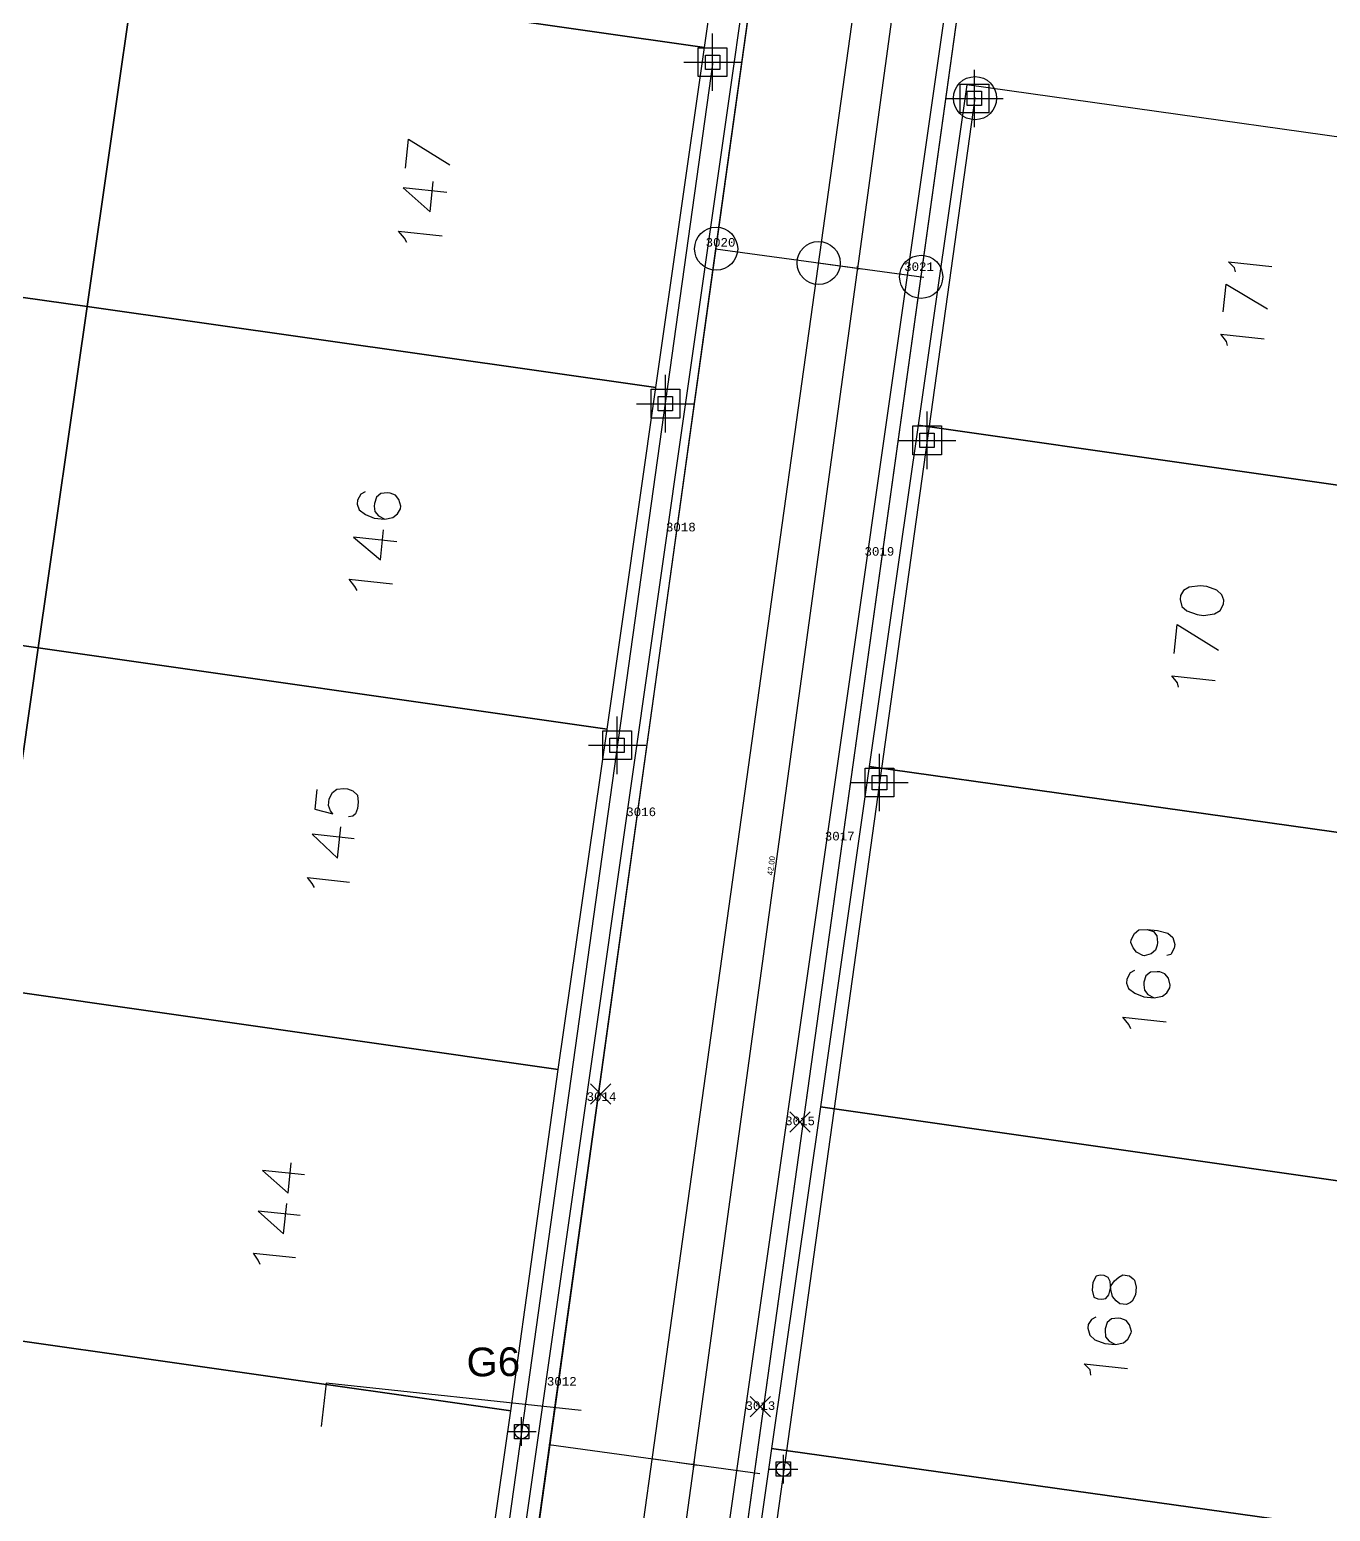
# Model space of a CAD drawing. Header units: metres. Extents: x 678 to 2349, y 417 to 1219.
# Drawn here: x 865.6 to 910.9, y 868.9 to 920.4 of the extents above; entities that cross this region are included whole.
import ezdxf
from ezdxf.enums import TextEntityAlignment as Align

# ---------------------------------------------------------------- set-up
doc = ezdxf.new("R2010")
doc.units = ezdxf.units.M
doc.header["$PDMODE"] = 32
doc.header["$PDSIZE"] = 1.5
doc.linetypes.add('DASHED', pattern=[0.75, 0.5, -0.25])
for name, color, linetype in [('C-ROAD-PROF-TEXT', 11, 'Continuous'), ('LOTE 243', 1, 'Continuous'), ('PUNTOS V', 4, 'Continuous'), ('V-NODE', 1, 'Continuous')]:
    doc.layers.add(name, color=color, linetype=linetype)
doc.layers.add('PDF2_area escolar', color=7, linetype='Continuous', true_color=0x989898)
doc.layers.add('PDF_Geometry', color=7, linetype='Continuous', true_color=0x797979)
doc.styles.add('CITY2', font='stylu.ttf', dxfattribs={"height": 0.2})
doc.styles.add('MONOTXT4', font='monotxt4.shx')
doc.styles.get("Standard").update_dxf_attribs({"font": 'arial.ttf'})
doc.dimstyles.new('COTAS2', dxfattribs={"dimtxt": 0.02, "dimasz": 0.1, "dimexe": 0.15, "dimexo": 0.08, "dimgap": 0.05, "dimtad": 1, "dimzin": 0, "dimdsep": 46, "dimtxsty": 'CITY2', "dimblk": 'ARCHTICK', "dimcen": 1, "dimdle": 0.1, "dimclrd": 1, "dimclre": 1, "dimclrt": 2, "dimadec": 0, "dimazin": 0, "dimtfac": 1, "dimtofl": 0, "dimtmove": 0, "dimatfit": 3, "dimldrblk": 'ARCHTICK', "dimfxl": 0.18, "dimtolj": 1, "dimtzin": 0, "dimarcsym": 0})

# ---------------------------------------------------------------- blocks, each defined once
blk = doc.blocks.new('*U2308')
at = {"color": 0, "linetype": 'ByBlock', "lineweight": -2, "transparency": 16777216}
for p, q in [((-1, 0), (1, 0)), ((0, -1), (0, 1))]:
    blk.add_line(p, q, dxfattribs=at)
blk.add_circle((0, 0), 0.5, dxfattribs=at)
blk = doc.blocks.new('*U2440', base_point=(882.762, 871.632, 1007.232))
at = {"layer": 'V-NODE', "color": 1, "lineweight": -2, "xscale": 0.5, "yscale": 0.5, "zscale": 0.5}
blk.add_blockref('*U2308', (882.762, 871.632, 1007.232), dxfattribs=at)
blk = doc.blocks.new('*U2443', base_point=(891.868, 870.327, 1007.763))
at = {"layer": 'V-NODE', "color": 1, "lineweight": -2, "xscale": 0.5, "yscale": 0.5, "zscale": 0.5}
blk.add_blockref('*U2308', (891.868, 870.327, 1007.763), dxfattribs=at)
blk = doc.blocks.new('*U2456')
at = {"color": 0, "linetype": 'ByBlock', "lineweight": -2, "transparency": 16777216}
for p, q in [((0, -1), (0, 1)), ((-1, 0), (1, 0))]:
    blk.add_line(p, q, dxfattribs=at)
blk.add_lwpolyline([(-0.5, -0.5), (-0.5, 0.5), (0.5, 0.5), (0.5, -0.5)], close=True, dxfattribs=at)
blk = doc.blocks.new('*U2462', base_point=(895.212, 894.204, 1005.589))
at = {"layer": 'V-NODE', "color": 10, "lineweight": -2}
blk.add_blockref('*U2456', (895.212, 894.204, 1005.589), dxfattribs=at)
blk = doc.blocks.new('*U2465', base_point=(886.083, 895.502, 1005.332))
at = {"layer": 'V-NODE', "color": 10, "lineweight": -2}
blk.add_blockref('*U2456', (886.083, 895.502, 1005.332), dxfattribs=at)
blk = doc.blocks.new('*U2468', base_point=(887.763, 907.382, 1004.611))
at = {"layer": 'V-NODE', "color": 10, "lineweight": -2}
blk.add_blockref('*U2456', (887.763, 907.382, 1004.611), dxfattribs=at)
blk = doc.blocks.new('*U2471', base_point=(896.867, 906.107, 1004.768))
at = {"layer": 'V-NODE', "color": 10, "lineweight": -2}
blk.add_blockref('*U2456', (896.867, 906.107, 1004.768), dxfattribs=at)
blk = doc.blocks.new('*U2474', base_point=(898.514, 918, 1004.093))
at = {"layer": 'V-NODE', "color": 10, "lineweight": -2}
blk.add_blockref('*U2456', (898.514, 918, 1004.093), dxfattribs=at)
blk = doc.blocks.new('*U2477', base_point=(889.406, 919.259, 1003.881))
at = {"layer": 'V-NODE', "color": 10, "lineweight": -2}
blk.add_blockref('*U2456', (889.406, 919.259, 1003.881), dxfattribs=at)
blk = doc.blocks.new('*U2558')
at = {"color": 0, "linetype": 'ByBlock', "lineweight": -2, "transparency": 16777216}
for p, q in [((-1, 0), (1, 0)), ((0, -1), (0, 1))]:
    blk.add_line(p, q, dxfattribs=at)
blk.add_lwpolyline([(-0.5, -0.5), (-0.5, 0.5), (0.5, 0.5), (0.5, -0.5)], close=True, dxfattribs=at)
blk = doc.blocks.new('*U2690', base_point=(882.762, 871.632, 1007.232))
at = {"layer": 'V-NODE', "color": 130, "lineweight": -2, "xscale": 0.5, "yscale": 0.5, "zscale": 0.5}
blk.add_blockref('*U2558', (882.762, 871.632, 1007.232), dxfattribs=at)
blk = doc.blocks.new('*U2696', base_point=(891.868, 870.327, 1007.763))
at = {"layer": 'V-NODE', "color": 130, "lineweight": -2, "xscale": 0.5, "yscale": 0.5, "zscale": 0.5}
blk.add_blockref('*U2558', (891.868, 870.327, 1007.763), dxfattribs=at)
blk = doc.blocks.new('*U2741', base_point=(895.212, 894.204, 1005.589))
at = {"layer": 'V-NODE', "color": 130, "lineweight": -2, "xscale": 0.5, "yscale": 0.5, "zscale": 0.5}
blk.add_blockref('*U2558', (895.212, 894.204, 1005.589), dxfattribs=at)
blk = doc.blocks.new('*U2744', base_point=(886.083, 895.502, 1005.332))
at = {"layer": 'V-NODE', "color": 130, "lineweight": -2, "xscale": 0.5, "yscale": 0.5, "zscale": 0.5}
blk.add_blockref('*U2558', (886.083, 895.502, 1005.332), dxfattribs=at)
blk = doc.blocks.new('*U2747', base_point=(887.763, 907.382, 1004.611))
at = {"layer": 'V-NODE', "color": 130, "lineweight": -2, "xscale": 0.5, "yscale": 0.5, "zscale": 0.5}
blk.add_blockref('*U2558', (887.763, 907.382, 1004.611), dxfattribs=at)
blk = doc.blocks.new('*U2750', base_point=(896.867, 906.107, 1004.768))
at = {"layer": 'V-NODE', "color": 130, "lineweight": -2, "xscale": 0.5, "yscale": 0.5, "zscale": 0.5}
blk.add_blockref('*U2558', (896.867, 906.107, 1004.768), dxfattribs=at)
blk = doc.blocks.new('*U2753', base_point=(898.514, 918, 1004.093))
at = {"layer": 'V-NODE', "color": 130, "lineweight": -2, "xscale": 0.5, "yscale": 0.5, "zscale": 0.5}
blk.add_blockref('*U2558', (898.514, 918, 1004.093), dxfattribs=at)
blk = doc.blocks.new('*U2756', base_point=(889.406, 919.259, 1003.881))
at = {"layer": 'V-NODE', "color": 130, "lineweight": -2, "xscale": 0.5, "yscale": 0.5, "zscale": 0.5}
blk.add_blockref('*U2558', (889.406, 919.259, 1003.881), dxfattribs=at)
blk = doc.blocks.new('base')
at = {"layer": 'PDF_Geometry', "lineweight": 25, "extrusion": (-0.000787417, 0.063364, 0.99799), "elevation": 0.026}
for points in [[(-314.355, -197.288), (-299.601, -195.681), (-292.744, -194.188), (-282.663, -192.111), (-274.476, -190.361), (-258.037, -185.154), (-248.029, -180.61), (-240.539, -177.71), (-228.643, -174.042), (-222.733, -172.714), (-217.384, -171.04), (-209.935, -169.248), (-202.16, -164.759), (-196.196, -160.284), (-195.073, -159.817), (-178.095, -157.457), (-154.298, -156.614), (-136.667, -154.611), (-124.436, -153.164), (-118.066, -151.474), (-100.79, -146.646), (-80.955, -140.967), (-73.385, -139.328), (-61.694, -135.822), (-40.504, -131.604), (-37.727, -130.872), (-17.661, -129.441), (1.311, -127.461), (21.092, -124.929), (41.006, -122.83), (47.376, -123.458), (63.592, -123.186), (81.402, -124.312), (85.639, -96.072), (88.705, -66.393), (92.811, -40.781), (97.16, -22.386), (100.596, -1.562), (102.483, 8.32), (109.691, 37.361), (117.528, 76.62), (126.217, 115.638), (131.513, 149.592), (134.682, 173.973), (136.916, 195.591), (139.956, 229.678), (141.558, 250.676), (142.614, 271.37), (143.252, 283.21), (147.066, 312.938), (152.58, 355.631), (153.554, 396.042), (150.869, 418.02), (151.777, 438.639), (150.959, 458.028), (151.777, 438.639), (150.869, 418.02), (153.554, 396.042), (152.58, 355.631), (147.066, 312.938), (143.252, 283.21), (142.614, 271.37), (141.558, 250.676), (139.956, 229.678), (136.916, 195.591), (134.682, 173.973), (131.513, 149.592), (126.217, 115.638), (117.528, 76.62), (109.691, 37.361), (102.483, 8.32), (100.596, -1.562), (97.16, -22.386), (92.811, -40.781), (88.705, -66.393), (85.639, -96.072), (81.402, -124.312), (63.592, -123.186), (47.376, -123.458), (41.006, -122.83), (21.092, -124.929), (1.311, -127.461), (-17.661, -129.441), (-37.727, -130.872), (-40.504, -131.604), (-61.694, -135.822), (-73.385, -139.328), (-80.955, -140.967), (-100.79, -146.646), (-118.066, -151.474), (-124.436, -153.164), (-136.667, -154.611), (-154.298, -156.614), (-178.095, -157.457), (-195.073, -159.817), (-196.196, -160.284), (-202.16, -164.759), (-209.935, -169.248), (-217.384, -171.04), (-222.733, -172.714), (-228.643, -174.042), (-240.539, -177.71), (-248.029, -180.61), (-258.037, -185.154), (-274.476, -190.361), (-282.663, -192.111), (-292.744, -194.188), (-299.601, -195.681), (-314.355, -197.288), (-312.178, -178.446), (-309.146, -157.898), (-306.876, -132.899), (-305.823, -118.002), (-298.643, -78.802), (-291.055, -45.077), (-282.252, -15.116), (-275.645, 10.473), (-270.319, 33.898), (-263.825, 63.164), (-258.15, 86.408), (-284.424, 123.888)], [(8.705, 193.58), (-11.713, 61.957), (-10.362, 60.079), (28.101, 54.1), (29.985, 55.496), (58.5, 239.445)], [(5.268, 100.903), (5.147, 99.898), (3.727, 100.811)], [(3.842, 101.77), (5.351, 101.589), (4.433, 102.441), (4.306, 101.39)], [(5.256, 103.501), (5.331, 103.353), (5.532, 103.097), (4.024, 103.279)], [(-23.559, 104.886), (-23.529, 104.744), (-23.323, 104.533), (-24.831, 104.715)], [(-23.114, 106.27), (-23.229, 105.31), (-24.655, 106.178)], [(-23.25, 107.446), (-23.221, 107.303), (-23.02, 107.047), (-24.528, 107.229)], [(6.811, 112.171), (6.959, 112.246), (7.078, 112.463), (7.095, 112.6), (7.025, 112.794), (6.813, 112.959), (6.504, 113.089), (6.139, 113.133), (5.853, 113.075), (5.7, 112.954), (5.586, 112.782), (5.575, 112.691), (5.639, 112.451), (5.76, 112.297), (5.937, 112.23), (6.028, 112.219), (6.263, 112.237), (6.416, 112.358), (6.489, 112.581), (6.5, 112.672), (6.477, 112.86), (6.356, 113.014), (6.139, 113.133)], [(5.724, 113.925), (7.232, 113.743), (6.309, 114.55), (6.183, 113.499)], [(7.133, 115.61), (7.207, 115.462), (7.408, 115.206), (5.9, 115.387)], [(-21.265, 118.15), (-21.386, 117.145), (-22.806, 118.058)], [(-21.402, 119.326), (-21.372, 119.183), (-21.171, 118.927), (-22.68, 119.109)], [(8.615, 122.526), (8.698, 123.212), (8.069, 123.38), (8.149, 123.278), (8.219, 123.084), (8.191, 122.855), (8.072, 122.638), (7.918, 122.517), (7.684, 122.499), (7.547, 122.516), (7.37, 122.583), (7.204, 122.742), (7.185, 122.977), (7.213, 123.205), (7.281, 123.382), (7.383, 123.463), (7.526, 123.492)], [(7.34, 124.256), (8.802, 124.08), (7.931, 124.927), (7.798, 123.83)], [(8.748, 125.941), (8.823, 125.793), (8.984, 125.588), (7.521, 125.765)], [(-20.2, 127.76), (-20.423, 127.833), (-20.544, 127.987), (-20.562, 128.221), (-20.551, 128.312), (-20.483, 128.489), (-20.329, 128.61), (-20.09, 128.674), (-20.044, 128.668), (-19.827, 128.549), (-19.706, 128.396), (-19.637, 128.202), (-19.648, 128.111), (-19.767, 127.893), (-19.92, 127.772), (-20.2, 127.76), (-20.566, 127.804), (-20.926, 127.894), (-21.092, 128.053), (-21.156, 128.292), (-21.139, 128.429), (-21.02, 128.647), (-20.878, 128.676)], [(-19.749, 129.189), (-19.601, 129.264), (-19.482, 129.482), (-19.466, 129.619), (-19.535, 129.813), (-19.747, 129.977), (-20.056, 130.107), (-20.422, 130.151), (-20.707, 130.093), (-20.861, 129.972), (-20.974, 129.801), (-20.985, 129.709), (-20.921, 129.47), (-20.801, 129.316), (-20.623, 129.248), (-20.532, 129.237), (-20.298, 129.255), (-20.144, 129.376), (-20.071, 129.599), (-20.06, 129.69), (-20.084, 129.879), (-20.204, 130.032), (-20.422, 130.151)], [(-19.599, 131.211), (-19.524, 131.063), (-19.323, 130.807), (-20.831, 130.989)], [(9.212, 135.948), (10.675, 135.772), (9.797, 136.573), (9.671, 135.522)], [(9.383, 137.365), (10.845, 137.189), (9.968, 137.99), (9.841, 136.939)], [(10.791, 139.05), (10.866, 138.902), (11.022, 138.651), (9.559, 138.828)], [(-18.25, 141.251), (-18.102, 141.326), (-17.988, 141.497), (-17.972, 141.634), (-18.036, 141.874), (-18.202, 142.033), (-18.557, 142.169), (-18.922, 142.213), (-19.208, 142.154), (-19.361, 142.034), (-19.48, 141.816), (-19.486, 141.77), (-19.422, 141.531), (-19.301, 141.377), (-19.124, 141.31), (-19.033, 141.299), (-18.798, 141.317), (-18.645, 141.437), (-18.572, 141.66), (-18.566, 141.706), (-18.584, 141.94), (-18.705, 142.094), (-18.922, 142.213)], [(-18.053, 143.267), (-18.03, 143.079), (-17.823, 142.869), (-19.332, 143.05)], [(-0.31, 144.283), (8.557, 143.214), (8.739, 144.723)]]:
    blk.add_lwpolyline(points, dxfattribs=at)
blk.add_lwpolyline([(-45.276, 166.718), (-60.33, 69.484), (-58.98, 67.605), (-20.511, 61.672), (-18.633, 63.023), (0.247, 184.698, 0.636424), (-2.755, 186.728), (-17.682, 177.908)], format="xyb", dxfattribs=at)
for points in [[(-5.192, 96.831), (-7.041, 84.951), (12.713, 81.875), (14.562, 93.755)], [(16.405, 105.59), (14.562, 93.755), (34.316, 90.68), (36.165, 102.56)], [(-3.349, 108.665), (-5.192, 96.831), (14.562, 93.755), (16.405, 105.59)], [(-32.207, 113.162), (-34.055, 101.282), (-14.295, 98.252), (-12.452, 110.086)], [(18.254, 117.47), (16.405, 105.59), (36.165, 102.56), (38.008, 114.394)], [(-1.501, 120.545), (-3.349, 108.665), (16.405, 105.59), (18.254, 117.47)], [(-30.364, 124.996), (-32.207, 113.162), (-12.452, 110.086), (-10.604, 121.966)], [(20.097, 129.304), (18.254, 117.47), (38.008, 114.394), (39.857, 126.274)], [(-21.491, 116.276), (-21.555, 116.516), (-21.721, 116.675), (-22.076, 116.81), (-22.304, 116.838), (-22.681, 116.79), (-22.88, 116.675), (-22.999, 116.458), (-23.016, 116.321), (-22.946, 116.127), (-22.78, 115.968), (-22.425, 115.832), (-22.197, 115.805), (-21.82, 115.852), (-21.621, 115.967), (-21.507, 116.139)], [(0.343, 132.38), (-1.501, 120.545), (18.254, 117.47), (20.097, 129.304)], [(-28.515, 136.876), (-30.364, 124.996), (-10.604, 121.966), (-8.76, 133.801)], [(2.145, 144.265), (0.343, 132.38), (20.097, 129.304), (21.946, 141.184)], [(-26.672, 148.711), (-28.515, 136.876), (-8.76, 133.801), (-6.912, 145.681)], [(-18.132, 140.309), (-18.195, 140.548), (-18.327, 140.611), (-18.464, 140.627), (-18.607, 140.598), (-18.715, 140.472), (-18.799, 140.157), (-18.912, 139.986), (-19.066, 139.865), (-19.214, 139.79), (-19.443, 139.818), (-19.569, 139.926), (-19.609, 139.977), (-19.673, 140.216), (-19.64, 140.491), (-19.521, 140.708), (-19.47, 140.748), (-19.322, 140.823), (-19.093, 140.796), (-18.967, 140.688), (-18.846, 140.534), (-18.783, 140.295), (-18.77, 140.015), (-18.695, 139.867), (-18.563, 139.804), (-18.426, 139.788), (-18.284, 139.817), (-18.165, 140.035)], [(3.989, 156.1), (2.145, 144.265), (21.946, 141.184), (23.743, 153.024)], [(-24.869, 160.596), (-26.672, 148.711), (-6.912, 145.681), (-5.069, 157.515)]]:
    blk.add_lwpolyline(points, close=True, dxfattribs=at)
blk = doc.blocks.new('*U3815')
at = {"color": 0, "linetype": 'ByBlock', "lineweight": -2, "transparency": 16777216}
for p, q in [((-0.71, -0.71), (0.71, 0.71)), ((-0.71, 0.71), (0.71, -0.71))]:
    blk.add_line(p, q, dxfattribs=at)
blk = doc.blocks.new('*U3821', base_point=(891.07, 872.5, 1006.45))
at = {"layer": 'V-NODE', "lineweight": -2, "xscale": 0.5, "yscale": 0.5, "zscale": 0.5}
blk.add_blockref('*U3815', (891.07, 872.5, 1006.45), dxfattribs=at)
blk = doc.blocks.new('*U3824', base_point=(885.51, 883.37, 1005.8))
at = {"layer": 'V-NODE', "lineweight": -2, "xscale": 0.5, "yscale": 0.5, "zscale": 0.5}
blk.add_blockref('*U3815', (885.51, 883.37, 1005.8), dxfattribs=at)
blk = doc.blocks.new('*U3827', base_point=(892.45, 882.4, 1005.8))
at = {"layer": 'V-NODE', "lineweight": -2, "xscale": 0.5, "yscale": 0.5, "zscale": 0.5}
blk.add_blockref('*U3815', (892.45, 882.4, 1005.8), dxfattribs=at)
blk = doc.blocks.new('_ArchTick')
at = {"color": 0, "linetype": 'ByBlock', "const_width": 0.15}
blk.add_lwpolyline([(-0.5, -0.5), (0.5, 0.5)], dxfattribs=at)
blk = doc.blocks.new('*D4304')
at = {"layer": 'Defpoints', "color": 0, "transparency": 16777216}
for p in [(898.884, 953.883, 1001.631), (893.078, 912.286, 1001.631), (894.449, 912.098)]:
    blk.add_point(p, dxfattribs=at)
at = {"layer": 'PUNTOS V', "color": 1, "lineweight": -2, "transparency": 16777216}
blk.add_line((900.162, 953.808), (894.435, 911.999), dxfattribs=at)
at = {"layer": 'PUNTOS V', "color": 1, "linetype": 'Continuous', "lineweight": -2, "transparency": 16777216}
for p, q in [((898.963, 953.872), (900.297, 953.689)), ((893.157, 912.275), (894.597, 912.078))]:
    blk.add_line(p, q, dxfattribs=at)
at = {"layer": 'PUNTOS V', "color": 1, "lineweight": -2, "transparency": 16777216, "xscale": 0.1, "yscale": 0.1, "zscale": 0.1}
for p, rotation in [((900.149, 953.709), 82.20016824873524), ((894.449, 912.098), 262.2001682487353)]:
    blk.add_blockref('_ArchTick', p, dxfattribs=dict(at, rotation=rotation))
at = {"layer": 'PUNTOS V', "color": 2, "transparency": 16777216, "insert": (897.145, 932.925), "char_height": 0.2, "attachment_point": 5, "rotation": 82.2002, "style": 'CITY2'}
blk.add_mtext('\\A1;42.00', dxfattribs=at)
blk = doc.blocks.new('*D4305')
at = {"layer": 'Defpoints', "color": 0, "transparency": 16777216}
for p in [(893.078, 912.286, 1001.631), (887.28, 870.688, 1001.631), (888.749, 870.487)]:
    blk.add_point(p, dxfattribs=at)
at = {"layer": 'PUNTOS V', "color": 1, "linetype": 'Continuous', "lineweight": -2, "transparency": 16777216}
for p, q in [((893.157, 912.275), (894.597, 912.078)), ((887.359, 870.677), (888.897, 870.466))]:
    blk.add_line(p, q, dxfattribs=at)
at = {"layer": 'PUNTOS V', "color": 1, "lineweight": -2, "transparency": 16777216}
blk.add_line((894.462, 912.197), (888.735, 870.387), dxfattribs=at)
at = {"layer": 'PUNTOS V', "color": 1, "lineweight": -2, "transparency": 16777216, "xscale": 0.1, "yscale": 0.1, "zscale": 0.1}
for p, rotation in [((894.449, 912.098), 82.20016824873524), ((888.749, 870.487), 262.2001682487353)]:
    blk.add_blockref('_ArchTick', p, dxfattribs=dict(at, rotation=rotation))
at = {"layer": 'PUNTOS V', "color": 2, "transparency": 16777216, "insert": (891.445, 891.313), "char_height": 0.2, "attachment_point": 5, "rotation": 82.2002, "style": 'CITY2'}
blk.add_mtext('\\A1;42.00', dxfattribs=at)
blk = doc.blocks.new('*D4306')
at = {"layer": 'Defpoints', "color": 0, "transparency": 16777216}
for p in [(887.28, 870.688, 1001.631), (881.482, 829.09, 1001.631), (883.049, 828.875)]:
    blk.add_point(p, dxfattribs=at)
at = {"layer": 'PUNTOS V', "color": 1, "lineweight": -2, "transparency": 16777216}
blk.add_line((888.762, 870.586), (883.035, 828.776), dxfattribs=at)
at = {"layer": 'PUNTOS V', "color": 1, "linetype": 'Continuous', "lineweight": -2, "transparency": 16777216}
for p, q in [((887.359, 870.677), (888.897, 870.466)), ((881.561, 829.079), (883.197, 828.855))]:
    blk.add_line(p, q, dxfattribs=at)
at = {"layer": 'PUNTOS V', "color": 1, "lineweight": -2, "transparency": 16777216, "xscale": 0.1, "yscale": 0.1, "zscale": 0.1}
for p, rotation in [((888.749, 870.487), 82.20016824873524), ((883.049, 828.875), 262.2001682487353)]:
    blk.add_blockref('_ArchTick', p, dxfattribs=dict(at, rotation=rotation))
at = {"layer": 'PUNTOS V', "color": 2, "transparency": 16777216, "insert": (885.745, 849.702), "char_height": 0.2, "attachment_point": 5, "rotation": 82.2002, "style": 'CITY2'}
blk.add_mtext('\\A1;42.00', dxfattribs=at)

msp = doc.modelspace()

# ---------------------------------------------------------------- linework, layer by layer
at = {"elevation": 1007.297}
msp.add_lwpolyline([(877.00719, 822.82532), (876.49326, 822.25869), (869.51299, 814.56263), (862.79478, 807.1555), (856.07657, 799.74837), (849.35835, 792.34123), (842.64014, 784.9341), (835.92193, 777.52697), (829.20371, 770.11984), (826.89307, 767.57225), (827.16582, 769.52864), (832.63782, 808.77904), (838.16092, 848.3959), (841.61286, 873.15644), (844.1154, 891.18959), (853.29773, 957.34946), (853.54919, 959.13884), (853.66338, 959.95138), (855.50401, 961.30764), (894.07989, 955.95627), (895.30248, 954.32756), (889.51114, 912.77434), (883.73728, 871.17304), (877.94663, 829.57404)], close=True, dxfattribs=at)
at = {"elevation": 1012.369}
msp.add_lwpolyline([(886.19397, 836.6075), (902.42601, 953.20716), (904.1756, 954.56883), (942.63138, 949.25698), (943.97311, 947.44107), (930.42045, 850.77109), (892.99705, 832.21698)], dxfattribs=at)
at = {"layer": 'PUNTOS V', "color": 1}
for points, elevation in [([(880.99061, 825.33033), (910.54652, 1037.65447)], 1010.921), ([(877.00719, 822.82532), (906.7622, 1036.57971)], 1010.921), ([(886.19302, 836.59243), (913.88579, 1035.5321)], 1010.921), ([(876.12576, 824.02427), (889.42386, 919.27743)], 1010.921), ([(888.602, 846.645), (898.536, 918.009)], 1010.921), ([(889.51114, 912.77434), (896.75028, 911.78272)], 1001.631), ([(883.71301, 871.17636), (891.05035, 870.17129)], 1001.631)]:
    msp.add_lwpolyline(points, dxfattribs=dict(at, elevation=elevation))
at = {"layer": 'PUNTOS V'}
msp.add_point((898.536, 918.009, 1004.094), dxfattribs=at)
at = {"layer": 'PUNTOS V', "color": 1}
for p in [(889.52794, 912.77204, 1010.921), (893.09356, 912.27569, 1010.921), (896.66134, 911.7949, 1010.921)]:
    msp.add_point(p, dxfattribs=at)

# ---------------------------------------------------------------- block references
at = {"layer": 'PDF2_area escolar'}
msp.add_blockref('base', (882.736, 1016.336, 999.038), dxfattribs=at)
at = {"layer": 'V-NODE'}
for name, p in [('*U2477', (889.406, 919.259, 1003.881)), ('*U2756', (889.406, 919.259, 1003.881)), ('*U2474', (898.514, 918, 1004.093)), ('*U2753', (898.514, 918, 1004.093)), ('*U2468', (887.763, 907.382, 1004.611)), ('*U2747', (887.763, 907.382, 1004.611)), ('*U2471', (896.867, 906.107, 1004.768)), ('*U2750', (896.867, 906.107, 1004.768)), ('*U2465', (886.083, 895.502, 1005.332)), ('*U2744', (886.083, 895.502, 1005.332)), ('*U2462', (895.212, 894.204, 1005.589)), ('*U2741', (895.212, 894.204, 1005.589)), ('*U3824', (885.51, 883.37, 1005.8)), ('*U3827', (892.45, 882.4, 1005.8)), ('*U3821', (891.07, 872.5, 1006.45)), ('*U2440', (882.762, 871.632, 1007.232)), ('*U2690', (882.762, 871.632, 1007.232)), ('*U2443', (891.868, 870.327, 1007.763)), ('*U2696', (891.868, 870.327, 1007.763))]:
    msp.add_blockref(name, p, dxfattribs=at)

# ---------------------------------------------------------------- texts
at = {"layer": 'C-ROAD-PROF-TEXT', "color": 11, "linetype": 'Continuous', "lineweight": -3, "insert": (881.78083, 873.54133, 1008.12925), "char_height": 1, "attachment_point": 8, "rotation": 0.571108}
msp.add_mtext('{\\C2;G6}', dxfattribs=at)
at = {"layer": 'LOTE 243', "color": 1, "linetype": 'DASHED', "style": 'MONOTXT4'}
for s, p in [('3020', (889.16148, 913.14502, 2015.56456)), ('3021', (896.06984, 912.29941, 2015.56456)), ('3018', (887.78097, 903.24076, 2015.56456)), ('3019', (894.68933, 902.39516, 2015.56456)), ('3016', (886.40047, 893.33651, 2015.56456)), ('3017', (893.30883, 892.49091, 2015.56456)), ('3014', (885.01997, 883.43226, 2015.56456)), ('3015', (891.92833, 882.58665, 2015.56456)), ('3012', (883.63946, 873.528, 2015.56456)), ('3013', (890.54782, 872.6824, 2015.56456))]:
    msp.add_text(s, height=0.3, dxfattribs=at).set_placement(p, align=Align.TOP_LEFT)

# ---------------------------------------------------------------- dimensions: what is measured, and where the dimension line sits
at = {"layer": 'PUNTOS V', "color": 1}
for base, p1, p2, picture, middle in [((894.44871, 912.09799), (898.88351, 953.88271, 1001.631), (893.07784, 912.28577, 1001.631), '*D4304', (897.14491, 932.92476)), ((888.74878, 870.48656), (893.07784, 912.28577, 1001.631), (887.27972, 870.68779, 1001.631), '*D4305', (891.44498, 891.31334)), ((883.04884, 828.87514), (887.27972, 870.68779, 1001.631), (881.48159, 829.08982, 1001.631), '*D4306', (885.74505, 849.70191))]:
    dim = msp.add_linear_dim(base=base, p1=p1, p2=p2, angle=82.200168, dimstyle='COTAS2', override={"dimtmove": 1}, dxfattribs=at)
    dim.commit()
    dim.dimension.update_dxf_attribs({"geometry": picture, "text_midpoint": middle})

doc.saveas('drawing.dxf')
